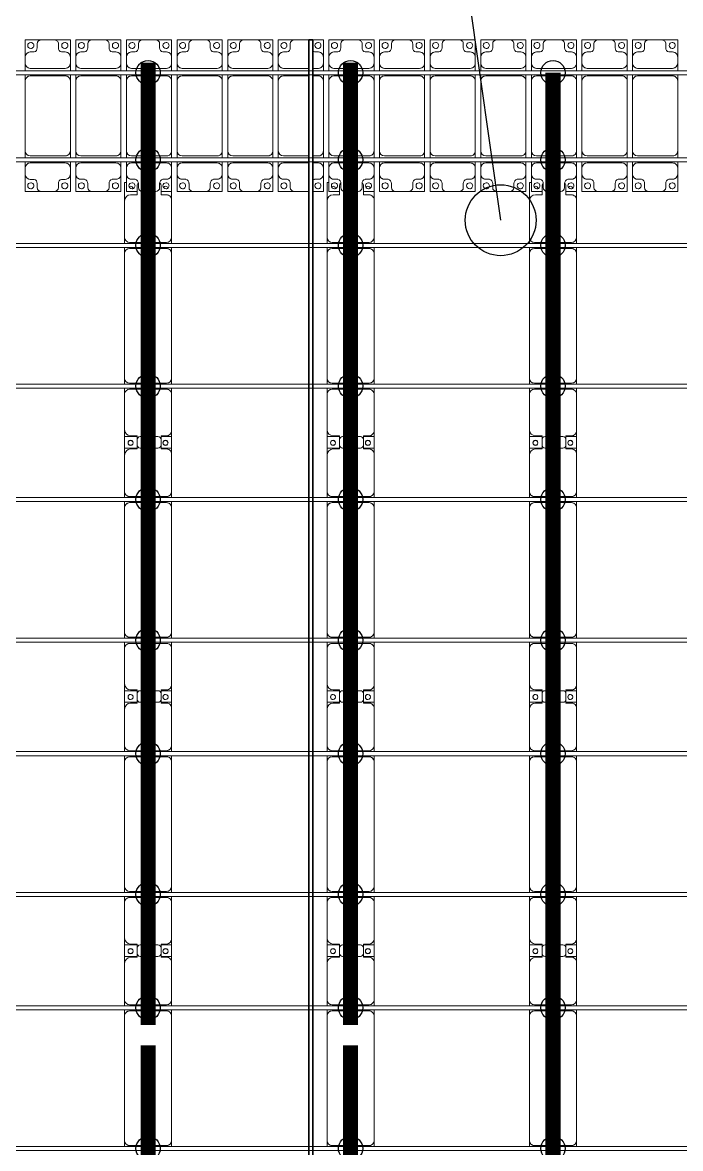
# Model space of a CAD drawing. Header units: millimetres. Extents: x -201615 to 10595, y 61217 to 115919.
# Drawn here: x -185125 to -178625, y 97802 to 108923 of the extents above; entities that cross this region are included whole.
import ezdxf

# ---------------------------------------------------------------- set-up
doc = ezdxf.new("R2010")
doc.units = ezdxf.units.MM
doc.layers.add('A-GENM', color=13, linetype='Continuous', lineweight=9)
doc.layers.add('S-BEAM', color=12, linetype='Continuous', lineweight=9)
for name, color, linetype in [('GC-BICH NEO', 6, 'Continuous'), ('GC-DAY NEO', 5, 'Continuous'), ('GC-HOP 40x60 GIA CUONG', 1, 'Continuous')]:
    doc.layers.add(name, color=color, linetype=linetype)

# ---------------------------------------------------------------- blocks, each defined once
blk = doc.blocks.new('Dai phaodi lai - DẢI PHAO ĐI LẠI-38152-BỐ TRÍ KHUNG KẾT CẤU BÈ PIN 03')
at = {"layer": 'A-GENM', "color": 7}
for p, q in [((8777, 748), (8933, 748)), ((8777, 579), (8777, 748)), ((8895, 710), (8895, 671)), ((9067, 748), (8933, 748)), ((9067, 748), (9223, 748)), ((9105, 671), (9105, 710)), ((9223, 748), (9223, 579)), ((9277, 748), (9433, 748)), ((9277, 579), (9277, 748)), ((9395, 710), (9395, 671)), ((9567, 748), (9433, 748)), ((9567, 748), (9723, 748)), ((9605, 671), (9605, 710)), ((9723, 748), (9723, 579)), ((9777, 748), (9933, 748)), ((9777, 579), (9777, 748)), ((9895, 710), (9895, 671)), ((10067, 748), (9933, 748)), ((10067, 748), (10223, 748)), ((10105, 671), (10105, 710)), ((10223, 748), (10223, 579)), ((10277, 748), (10433, 748)), ((10277, 579), (10277, 748)), ((10395, 710), (10395, 671)), ((10567, 748), (10433, 748)), ((10567, 748), (10723, 748)), ((10605, 671), (10605, 710)), ((10723, 748), (10723, 579)), ((10777, 748), (10933, 748)), ((10777, 579), (10777, 748)), ((10895, 710), (10895, 671)), ((11067, 748), (10933, 748)), ((11067, 748), (11223, 748)), ((11105, 671), (11105, 710)), ((11223, 748), (11223, 579)), ((11277, 748), (11433, 748)), ((11277, 579), (11277, 748)), ((11395, 710), (11395, 671)), ((11567, 748), (11433, 748)), ((11567, 748), (11580, 748)), ((11620, 748), (11723, 748)), ((11723, 748), (11723, 579)), ((11777, 748), (11933, 748)), ((11777, 579), (11777, 748)), ((11895, 710), (11895, 671)), ((12067, 748), (11933, 748)), ((12067, 748), (12223, 748)), ((12105, 671), (12105, 710)), ((12223, 748), (12223, 579)), ((12277, 748), (12433, 748)), ((12277, 579), (12277, 748)), ((12395, 710), (12395, 671)), ((12567, 748), (12433, 748)), ((12567, 748), (12723, 748)), ((12605, 671), (12605, 710)), ((12723, 748), (12723, 579)), ((12777, 748), (12933, 748)), ((12777, 579), (12777, 748)), ((12895, 710), (12895, 671)), ((13067, 748), (12933, 748)), ((13067, 748), (13223, 748)), ((13105, 671), (13105, 710)), ((13223, 748), (13223, 579)), ((13277, 748), (13433, 748)), ((13277, 579), (13277, 748)), ((13395, 710), (13395, 671)), ((13567, 748), (13433, 748)), ((13567, 748), (13723, 748)), ((13605, 671), (13605, 710)), ((13723, 748), (13723, 579)), ((13777, 748), (13933, 748)), ((13777, 579), (13777, 748)), ((13895, 710), (13895, 671)), ((14067, 748), (13933, 748)), ((14067, 748), (14223, 748)), ((14105, 671), (14105, 710)), ((14223, 748), (14223, 579)), ((14277, 748), (14433, 748)), ((14277, 579), (14277, 748)), ((14395, 710), (14395, 671)), ((14567, 748), (14433, 748)), ((14567, 748), (14723, 748)), ((14605, 671), (14605, 710)), ((14723, 748), (14723, 579)), ((14777, 748), (14933, 748)), ((14777, 579), (14777, 748)), ((14895, 710), (14895, 671)), ((15067, 748), (14933, 748)), ((15067, 748), (15223, 748)), ((15105, 671), (15105, 710)), ((15223, 748), (15223, 579)), ((8777, 579), (8777, 517)), ((8864, 629), (8827, 629)), ((9173, 629), (9136, 629)), ((9223, 517), (9223, 579)), ((9277, 579), (9277, 517)), ((9364, 629), (9327, 629)), ((9673, 629), (9636, 629)), ((9723, 517), (9723, 579)), ((9777, 579), (9777, 517)), ((9864, 629), (9827, 629)), ((10173, 629), (10136, 629)), ((10223, 517), (10223, 579)), ((10277, 579), (10277, 517)), ((10364, 629), (10327, 629)), ((10673, 629), (10636, 629)), ((10723, 517), (10723, 579)), ((10777, 579), (10777, 517)), ((10864, 629), (10827, 629)), ((11173, 629), (11136, 629)), ((11223, 517), (11223, 579)), ((11277, 579), (11277, 517)), ((11364, 629), (11327, 629)), ((11673, 629), (11636, 629)), ((11723, 517), (11723, 579)), ((11777, 579), (11777, 517)), ((11864, 629), (11827, 629)), ((12173, 629), (12136, 629)), ((12223, 517), (12223, 579)), ((12277, 579), (12277, 517)), ((12364, 629), (12327, 629)), ((12673, 629), (12636, 629)), ((12723, 517), (12723, 579)), ((12777, 579), (12777, 517)), ((12864, 629), (12827, 629)), ((13173, 629), (13136, 629)), ((13223, 517), (13223, 579)), ((13277, 579), (13277, 517)), ((13364, 629), (13327, 629)), ((13673, 629), (13636, 629)), ((13723, 517), (13723, 579)), ((13777, 579), (13777, 517)), ((13864, 629), (13827, 629)), ((14173, 629), (14136, 629)), ((14223, 517), (14223, 579)), ((14277, 579), (14277, 517)), ((14364, 629), (14327, 629)), ((14673, 629), (14636, 629)), ((14723, 517), (14723, 579)), ((14777, 579), (14777, 517)), ((14864, 629), (14827, 629)), ((15173, 629), (15136, 629)), ((15223, 517), (15223, 579)), ((8777, 443), (8777, 517)), ((8827, 467), (9173, 467)), ((9223, 517), (9223, 443)), ((9277, 443), (9277, 517)), ((9327, 467), (9673, 467)), ((9723, 517), (9723, 443)), ((9777, 443), (9777, 517)), ((9827, 467), (10173, 467)), ((10223, 517), (10223, 443)), ((10277, 443), (10277, 517)), ((10327, 467), (10673, 467)), ((10723, 517), (10723, 443)), ((10777, 443), (10777, 517)), ((10827, 467), (11173, 467)), ((11223, 517), (11223, 443)), ((11277, 443), (11277, 517)), ((11327, 467), (11580, 467)), ((11620, 467), (11673, 467)), ((11723, 517), (11723, 443)), ((11777, 443), (11777, 517)), ((11827, 467), (12173, 467)), ((12223, 517), (12223, 443)), ((12277, 443), (12277, 517)), ((12327, 467), (12673, 467)), ((12723, 517), (12723, 443)), ((12777, 443), (12777, 517)), ((12827, 467), (13173, 467)), ((13223, 517), (13223, 443)), ((13277, 443), (13277, 517)), ((13327, 467), (13673, 467)), ((13723, 517), (13723, 443)), ((13777, 443), (13777, 517)), ((13827, 467), (14173, 467)), ((14223, 517), (14223, 443)), ((14277, 443), (14277, 517)), ((14327, 467), (14673, 467)), ((14723, 517), (14723, 443)), ((14777, 443), (14777, 517)), ((14827, 467), (15173, 467)), ((15223, 517), (15223, 443)), ((8777, 343), (8777, 403)), ((8777, 343), (8777, -348)), ((9173, 393), (8827, 393)), ((9223, 403), (9223, 343)), ((9223, -348), (9223, 343)), ((9277, 343), (9277, 403)), ((9277, 343), (9277, -348)), ((9673, 393), (9327, 393)), ((9723, 403), (9723, 343)), ((9723, -348), (9723, 343)), ((9777, 343), (9777, 403)), ((9777, 343), (9777, -348)), ((10173, 393), (9827, 393)), ((10223, 403), (10223, 343)), ((10223, -348), (10223, 343)), ((10277, 343), (10277, 403)), ((10277, 343), (10277, -348)), ((10673, 393), (10327, 393)), ((10723, 403), (10723, 343)), ((10723, -348), (10723, 343)), ((10777, 343), (10777, 403)), ((10777, 343), (10777, -348)), ((11173, 393), (10827, 393)), ((11223, 403), (11223, 343)), ((11223, -348), (11223, 343)), ((11277, 343), (11277, 403)), ((11277, 343), (11277, -348)), ((11580, 393), (11327, 393)), ((11673, 393), (11620, 393)), ((11723, 403), (11723, 343)), ((11723, -348), (11723, 343)), ((11777, 343), (11777, 403)), ((11777, 343), (11777, -348)), ((12173, 393), (11827, 393)), ((12223, 403), (12223, 343)), ((12223, -348), (12223, 343)), ((12277, 343), (12277, 403)), ((12277, 343), (12277, -348)), ((12673, 393), (12327, 393)), ((12723, 403), (12723, 343)), ((12723, -348), (12723, 343)), ((12777, 343), (12777, 403)), ((12777, 343), (12777, -348)), ((13173, 393), (12827, 393)), ((13223, 403), (13223, 343)), ((13223, -348), (13223, 343)), ((13277, 343), (13277, 403)), ((13277, 343), (13277, -348)), ((13673, 393), (13327, 393)), ((13723, 403), (13723, 343)), ((13723, -348), (13723, 343)), ((13777, 343), (13777, 403)), ((13777, 343), (13777, -348)), ((14173, 393), (13827, 393)), ((14223, 403), (14223, 343)), ((14223, -348), (14223, 343)), ((14277, 343), (14277, 403)), ((14277, 343), (14277, -348)), ((14673, 393), (14327, 393)), ((14723, 403), (14723, 343)), ((14723, -348), (14723, 343)), ((14777, 343), (14777, 403)), ((14777, 343), (14777, -348)), ((15173, 393), (14827, 393)), ((15223, 403), (15223, 343)), ((15223, -348), (15223, 343)), ((8777, -417), (8777, -348)), ((8827, -398), (9173, -398)), ((9223, -348), (9223, -417)), ((9277, -417), (9277, -348)), ((9327, -398), (9673, -398)), ((9723, -348), (9723, -417)), ((9777, -417), (9777, -348)), ((9827, -398), (10173, -398)), ((10223, -348), (10223, -417)), ((10277, -417), (10277, -348)), ((10327, -398), (10673, -398)), ((10723, -348), (10723, -417)), ((10777, -417), (10777, -348)), ((10827, -398), (11173, -398)), ((11223, -348), (11223, -417)), ((11277, -417), (11277, -348)), ((11327, -398), (11580, -398)), ((11620, -398), (11673, -398)), ((11723, -348), (11723, -417)), ((11777, -417), (11777, -348)), ((11827, -398), (12173, -398)), ((12223, -348), (12223, -417)), ((12277, -417), (12277, -348)), ((12327, -398), (12673, -398)), ((12723, -348), (12723, -417)), ((12777, -417), (12777, -348)), ((12827, -398), (13173, -398)), ((13223, -348), (13223, -417)), ((13277, -417), (13277, -348)), ((13327, -398), (13673, -398)), ((13723, -348), (13723, -417)), ((13777, -417), (13777, -348)), ((13827, -398), (14173, -398)), ((14223, -348), (14223, -417)), ((14277, -417), (14277, -348)), ((14327, -398), (14673, -398)), ((14723, -348), (14723, -417)), ((14777, -417), (14777, -348)), ((14827, -398), (15173, -398)), ((15223, -348), (15223, -417)), ((8777, -517), (8777, -457)), ((8777, -517), (8777, -579)), ((9173, -467), (8827, -467)), ((9223, -457), (9223, -517)), ((9223, -579), (9223, -517)), ((9277, -517), (9277, -457)), ((9277, -517), (9277, -579)), ((9673, -467), (9327, -467)), ((9723, -457), (9723, -517)), ((9723, -579), (9723, -517)), ((9777, -517), (9777, -457)), ((9777, -517), (9777, -579)), ((10173, -467), (9827, -467)), ((10223, -457), (10223, -517)), ((10223, -579), (10223, -517)), ((10277, -517), (10277, -457)), ((10277, -517), (10277, -579)), ((10673, -467), (10327, -467)), ((10723, -457), (10723, -517)), ((10723, -579), (10723, -517)), ((10777, -517), (10777, -457)), ((10777, -517), (10777, -579)), ((11173, -467), (10827, -467)), ((11223, -457), (11223, -517)), ((11223, -579), (11223, -517)), ((11277, -517), (11277, -457)), ((11277, -517), (11277, -579)), ((11580, -467), (11327, -467)), ((11673, -467), (11620, -467)), ((11723, -457), (11723, -517)), ((11723, -579), (11723, -517)), ((11777, -517), (11777, -457)), ((11777, -517), (11777, -579)), ((12173, -467), (11827, -467)), ((12223, -457), (12223, -517)), ((12223, -579), (12223, -517)), ((12277, -517), (12277, -457)), ((12277, -517), (12277, -579)), ((12673, -467), (12327, -467)), ((12723, -457), (12723, -517)), ((12723, -579), (12723, -517)), ((12777, -517), (12777, -457)), ((12777, -517), (12777, -579)), ((13173, -467), (12827, -467)), ((13223, -457), (13223, -517)), ((13223, -579), (13223, -517)), ((13277, -517), (13277, -457)), ((13277, -517), (13277, -579)), ((13673, -467), (13327, -467)), ((13723, -457), (13723, -517)), ((13723, -579), (13723, -517)), ((13777, -517), (13777, -457)), ((13777, -517), (13777, -579)), ((14173, -467), (13827, -467)), ((14223, -457), (14223, -517)), ((14223, -579), (14223, -517)), ((14277, -517), (14277, -457)), ((14277, -517), (14277, -579)), ((14673, -467), (14327, -467)), ((14723, -457), (14723, -517)), ((14723, -579), (14723, -517)), ((14777, -517), (14777, -457)), ((14777, -517), (14777, -579)), ((15173, -467), (14827, -467)), ((15223, -457), (15223, -517)), ((15223, -579), (15223, -517)), ((8777, -748), (8777, -579)), ((8827, -629), (8864, -629)), ((9136, -629), (9173, -629)), ((9223, -579), (9223, -748)), ((9277, -748), (9277, -579)), ((9327, -629), (9364, -629)), ((9636, -629), (9673, -629)), ((9723, -579), (9723, -748)), ((9777, -748), (9777, -579)), ((9827, -629), (9864, -629)), ((10136, -629), (10173, -629)), ((10223, -579), (10223, -748)), ((10277, -748), (10277, -579)), ((10327, -629), (10364, -629)), ((10636, -629), (10673, -629)), ((10723, -579), (10723, -748)), ((10777, -748), (10777, -579)), ((10827, -629), (10864, -629)), ((11136, -629), (11173, -629)), ((11223, -579), (11223, -748)), ((11277, -748), (11277, -579)), ((11327, -629), (11364, -629)), ((11636, -629), (11673, -629)), ((11723, -579), (11723, -748)), ((11777, -748), (11777, -579)), ((11827, -629), (11864, -629)), ((12136, -629), (12173, -629)), ((12223, -579), (12223, -748)), ((12277, -748), (12277, -579)), ((12327, -629), (12364, -629)), ((12636, -629), (12673, -629)), ((12723, -579), (12723, -748)), ((12777, -748), (12777, -579)), ((12827, -629), (12864, -629)), ((13136, -629), (13173, -629)), ((13223, -579), (13223, -748)), ((13277, -748), (13277, -579)), ((13327, -629), (13364, -629)), ((13636, -629), (13673, -629)), ((13723, -579), (13723, -748)), ((13777, -748), (13777, -579)), ((13827, -629), (13864, -629)), ((14136, -629), (14173, -629)), ((14223, -579), (14223, -748)), ((14277, -748), (14277, -579)), ((14327, -629), (14364, -629)), ((14636, -629), (14673, -629)), ((14723, -579), (14723, -748)), ((14777, -748), (14777, -579)), ((14827, -629), (14864, -629)), ((15136, -629), (15173, -629)), ((15223, -579), (15223, -748)), ((8933, -748), (8777, -748)), ((8895, -671), (8895, -710)), ((8933, -748), (9067, -748)), ((9223, -748), (9067, -748)), ((9105, -710), (9105, -671)), ((9433, -748), (9277, -748)), ((9395, -671), (9395, -710)), ((9433, -748), (9567, -748)), ((9723, -748), (9567, -748)), ((9605, -710), (9605, -671)), ((9882, -748), (9777, -748)), ((9895, -671), (9895, -710)), ((9933, -748), (10067, -748)), ((10105, -710), (10105, -671)), ((10223, -748), (10118, -748)), ((10433, -748), (10277, -748)), ((10395, -671), (10395, -710)), ((10433, -748), (10567, -748)), ((10723, -748), (10567, -748)), ((10605, -710), (10605, -671)), ((10933, -748), (10777, -748)), ((10895, -671), (10895, -710)), ((10933, -748), (11067, -748)), ((11223, -748), (11067, -748)), ((11105, -710), (11105, -671)), ((11433, -748), (11277, -748)), ((11395, -671), (11395, -710)), ((11433, -748), (11567, -748)), ((11580, -748), (11567, -748)), ((11723, -748), (11620, -748)), ((11882, -748), (11777, -748)), ((11895, -671), (11895, -710)), ((11933, -748), (12067, -748)), ((12105, -710), (12105, -671)), ((12223, -748), (12118, -748)), ((12433, -748), (12277, -748)), ((12395, -671), (12395, -710)), ((12433, -748), (12567, -748)), ((12723, -748), (12567, -748)), ((12605, -710), (12605, -671)), ((12933, -748), (12777, -748)), ((12895, -671), (12895, -710)), ((12933, -748), (13067, -748)), ((13223, -748), (13067, -748)), ((13105, -710), (13105, -671)), ((13433, -748), (13277, -748)), ((13395, -671), (13395, -710)), ((13433, -748), (13567, -748)), ((13723, -748), (13567, -748)), ((13605, -710), (13605, -671)), ((13882, -748), (13777, -748)), ((13895, -671), (13895, -710)), ((13933, -748), (14067, -748)), ((14105, -710), (14105, -671)), ((14223, -748), (14118, -748)), ((14433, -748), (14277, -748)), ((14395, -671), (14395, -710)), ((14433, -748), (14567, -748)), ((14723, -748), (14567, -748)), ((14605, -710), (14605, -671)), ((14933, -748), (14777, -748)), ((14895, -671), (14895, -710)), ((14933, -748), (15067, -748)), ((15223, -748), (15067, -748)), ((15105, -710), (15105, -671))]:
    blk.add_line(p, q, dxfattribs=at)
for centre, radius, start, end in [((8832, 693), 30, 90, 270), ((8832, 693), 30, 270, 90), ((8855, 668), 40, 283.1885, 3.5081), ((8933, 710), 38, 90, 180), ((8933, 710), 38, 90, 120), ((9067, 710), 38, 0, 90), ((9067, 710), 38, 60, 90), ((9145, 668), 40, 176.4919, 256.8115), ((9168, 693), 30, 90, 270), ((9168, 693), 30, 270, 90), ((9332, 693), 30, 90, 270), ((9332, 693), 30, 270, 90), ((9355, 668), 40, 283.1885, 3.5081), ((9433, 710), 38, 90, 180), ((9433, 710), 38, 90, 120), ((9567, 710), 38, 0, 90), ((9567, 710), 38, 60, 90), ((9645, 668), 40, 176.4919, 256.8115), ((9668, 693), 30, 90, 270), ((9668, 693), 30, 270, 90), ((9832, 693), 30, 90, 270), ((9832, 693), 30, 270, 90), ((9855, 668), 40, 283.1885, 3.5081), ((9933, 710), 38, 90, 180), ((9933, 710), 38, 90, 120), ((10067, 710), 38, 360, 90), ((10067, 710), 38, 60, 90), ((10145, 668), 40, 176.4919, 256.8115), ((10168, 693), 30, 90, 270), ((10168, 693), 30, 270, 90), ((10332, 693), 30, 90, 270), ((10332, 693), 30, 270, 90), ((10355, 668), 40, 283.1885, 3.5081), ((10433, 710), 38, 90, 180), ((10433, 710), 38, 90, 120), ((10567, 710), 38, 360, 90), ((10567, 710), 38, 60, 90), ((10645, 668), 40, 176.4919, 256.8115), ((10668, 693), 30, 90, 270), ((10668, 693), 30, 270, 90), ((10832, 693), 30, 90, 270), ((10832, 693), 30, 270, 90), ((10855, 668), 40, 283.1885, 3.5081), ((10933, 710), 38, 90, 180), ((10933, 710), 38, 90, 120), ((11067, 710), 38, 360, 90), ((11067, 710), 38, 60, 90), ((11145, 668), 40, 176.4919, 256.8115), ((11168, 693), 30, 90, 270), ((11168, 693), 30, 270, 90), ((11332, 693), 30, 90, 270), ((11332, 693), 30, 270, 90), ((11355, 668), 40, 283.1885, 3.5081), ((11433, 710), 38, 90, 180), ((11433, 710), 38, 90, 120), ((11567, 710), 38, 75, 90), ((11567, 710), 38, 75, 90), ((11668, 693), 30, 90, 270), ((11668, 693), 30, 270, 90), ((11832, 693), 30, 90, 270), ((11832, 693), 30, 270, 90), ((11855, 668), 40, 283.1885, 3.5081), ((11933, 710), 38, 90, 180), ((11933, 710), 38, 90, 120), ((12067, 710), 38, 360, 90), ((12067, 710), 38, 60, 90), ((12145, 668), 40, 176.4919, 256.8115), ((12168, 693), 30, 90, 270), ((12168, 693), 30, 270, 90), ((12332, 693), 30, 90, 270), ((12332, 693), 30, 270, 90), ((12355, 668), 40, 283.1885, 3.5081), ((12433, 710), 38, 90, 180), ((12433, 710), 38, 90, 120), ((12567, 710), 38, 0, 90), ((12567, 710), 38, 60, 90), ((12645, 668), 40, 176.4919, 256.8115), ((12668, 693), 30, 90, 270), ((12668, 693), 30, 270, 90), ((12832, 693), 30, 90, 270), ((12832, 693), 30, 270, 90), ((12855, 668), 40, 283.1885, 3.5081), ((12933, 710), 38, 90, 180), ((12933, 710), 38, 90, 120), ((13067, 710), 38, 360, 90), ((13067, 710), 38, 60, 90), ((13145, 668), 40, 176.4919, 256.8115), ((13168, 693), 30, 90, 270), ((13168, 693), 30, 270, 90), ((13332, 693), 30, 90, 270), ((13332, 693), 30, 270, 90), ((13355, 668), 40, 283.1885, 3.5081), ((13433, 710), 38, 90, 180), ((13433, 710), 38, 90, 120), ((13567, 710), 38, 360, 90), ((13567, 710), 38, 60, 90), ((13645, 668), 40, 176.4919, 256.8115), ((13668, 693), 30, 90, 270), ((13668, 693), 30, 270, 90), ((13832, 693), 30, 90, 270), ((13832, 693), 30, 270, 90), ((13855, 668), 40, 283.1885, 3.5081), ((13933, 710), 38, 90, 180), ((13933, 710), 38, 90, 120), ((14067, 710), 38, 360, 90), ((14067, 710), 38, 60, 90), ((14145, 668), 40, 176.4919, 256.8115), ((14168, 693), 30, 90, 270), ((14168, 693), 30, 270, 90), ((14332, 693), 30, 90, 270), ((14332, 693), 30, 270, 90), ((14355, 668), 40, 283.1885, 3.5081), ((14433, 710), 38, 90, 180), ((14433, 710), 38, 90, 120), ((14567, 710), 38, 360, 90), ((14567, 710), 38, 60, 90), ((14645, 668), 40, 176.4919, 256.8115), ((14668, 693), 30, 90, 270), ((14668, 693), 30, 270, 90), ((14832, 693), 30, 90, 270), ((14832, 693), 30, 270, 90), ((14855, 668), 40, 283.1885, 3.5081), ((14933, 710), 38, 90, 180), ((14933, 710), 38, 90, 120), ((15067, 710), 38, 360, 90), ((15067, 710), 38, 60, 90), ((15145, 668), 40, 176.4919, 256.8115), ((15168, 693), 30, 90, 270), ((15168, 693), 30, 270, 90), ((8827, 579), 50, 90, 180), ((8827, 579), 50, 90, 120), ((9173, 579), 50, 360, 90), ((9173, 579), 50, 60, 90), ((9327, 579), 50, 90, 180), ((9327, 579), 50, 90, 120), ((9673, 579), 50, 360, 90), ((9673, 579), 50, 60, 90), ((9827, 579), 50, 90, 180), ((9827, 579), 50, 90, 120), ((10173, 579), 50, 0, 90), ((10173, 579), 50, 60, 90), ((10327, 579), 50, 90, 180), ((10327, 579), 50, 90, 120), ((10673, 579), 50, 0, 90), ((10673, 579), 50, 60, 90), ((10827, 579), 50, 90, 180), ((10827, 579), 50, 90, 120), ((11173, 579), 50, 0, 90), ((11173, 579), 50, 60, 90), ((11327, 579), 50, 90, 180), ((11327, 579), 50, 90, 120), ((11645, 668), 40, 231.1785, 256.8115), ((11673, 579), 50, 0, 90), ((11673, 579), 50, 60, 90), ((11827, 579), 50, 90, 180), ((11827, 579), 50, 90, 120), ((12173, 579), 50, 0, 90), ((12173, 579), 50, 60, 90), ((12327, 579), 50, 90, 180), ((12327, 579), 50, 90, 120), ((12673, 579), 50, 0, 90), ((12673, 579), 50, 60, 90), ((12827, 579), 50, 90, 180), ((12827, 579), 50, 90, 120), ((13173, 579), 50, 360, 90), ((13173, 579), 50, 60, 90), ((13327, 579), 50, 90, 180), ((13327, 579), 50, 90, 120), ((13673, 579), 50, 360, 90), ((13673, 579), 50, 60, 90), ((13827, 579), 50, 90, 180), ((13827, 579), 50, 90, 118.3207), ((14173, 579), 50, 360, 90), ((14173, 579), 50, 60, 90), ((14327, 579), 50, 90, 180), ((14327, 579), 50, 90, 120), ((14673, 579), 50, 360, 90), ((14673, 579), 50, 60, 90), ((14827, 579), 50, 90, 180), ((14827, 579), 50, 90, 120), ((15173, 579), 50, 360, 90), ((15173, 579), 50, 60, 90), ((8827, 517), 50, 180, 270), ((8827, 517), 50, 240, 270), ((9173, 517), 50, 270, 0), ((9173, 517), 50, 270, 300), ((9327, 517), 50, 180, 270), ((9327, 517), 50, 240, 270), ((9673, 517), 50, 270, 0), ((9673, 517), 50, 270, 300), ((9827, 517), 50, 180, 270), ((9827, 517), 50, 240, 270), ((10173, 517), 50, 270, 0), ((10173, 517), 50, 270, 300), ((10327, 517), 50, 180, 270), ((10327, 517), 50, 240, 270), ((10673, 517), 50, 270, 0), ((10673, 517), 50, 270, 300), ((10827, 517), 50, 180, 270), ((10827, 517), 50, 240, 270), ((11173, 517), 50, 270, 0), ((11173, 517), 50, 270, 300), ((11327, 517), 50, 180, 270), ((11327, 517), 50, 240, 270), ((11673, 517), 50, 270, 0), ((11673, 517), 50, 270, 300), ((11827, 517), 50, 180, 270), ((11827, 517), 50, 240, 270), ((12173, 517), 50, 270, 0), ((12173, 517), 50, 270, 300), ((12327, 517), 50, 180, 270), ((12327, 517), 50, 240, 270), ((12673, 517), 50, 270, 0), ((12673, 517), 50, 270, 300), ((12827, 517), 50, 180, 270), ((12827, 517), 50, 240, 270), ((13173, 517), 50, 270, 0), ((13173, 517), 50, 270, 300), ((13327, 517), 50, 180, 270), ((13327, 517), 50, 240, 270), ((13673, 517), 50, 270, 0), ((13673, 517), 50, 270, 300), ((13827, 517), 50, 180, 270), ((13827, 517), 50, 241.6768, 270), ((14173, 517), 50, 270, 0), ((14173, 517), 50, 270, 300), ((14327, 517), 50, 180, 270), ((14327, 517), 50, 240, 270), ((14673, 517), 50, 270, 0), ((14673, 517), 50, 270, 300), ((14827, 517), 50, 180, 270), ((14827, 517), 50, 240, 270), ((15173, 517), 50, 270, 360), ((15173, 517), 50, 270, 300), ((8827, 343), 50, 90, 180), ((8827, 343), 50, 150, 180), ((8827, 343), 50, 105, 135), ((9173, 343), 50, 360, 90), ((9173, 343), 50, 45, 75), ((9327, 343), 50, 90, 180), ((9327, 343), 50, 150, 180), ((9327, 343), 50, 105, 135), ((9673, 343), 50, 360, 90), ((9673, 343), 50, 45, 75), ((9827, 343), 50, 90, 180), ((9827, 343), 50, 150, 180), ((9827, 343), 50, 105, 135), ((10173, 343), 50, 0, 90), ((10173, 343), 50, 45, 75), ((10327, 343), 50, 90, 180), ((10327, 343), 50, 150, 180), ((10327, 343), 50, 105, 135), ((10673, 343), 50, 0, 90), ((10673, 343), 50, 45, 75), ((10827, 343), 50, 90, 180), ((10827, 343), 50, 150, 180), ((10827, 343), 50, 105, 135), ((11173, 343), 50, 0, 90), ((11173, 343), 50, 45, 75), ((11327, 343), 50, 90, 180), ((11327, 343), 50, 150, 180), ((11327, 343), 50, 105, 135), ((11673, 343), 50, 0, 90), ((11673, 343), 50, 45, 75), ((11827, 343), 50, 90, 180), ((11827, 343), 50, 150, 180), ((11827, 343), 50, 105, 135), ((12173, 343), 50, 0, 90), ((12173, 343), 50, 45, 75), ((12327, 343), 50, 90, 180), ((12327, 343), 50, 150, 180), ((12327, 343), 50, 105, 135), ((12673, 343), 50, 0, 90), ((12673, 343), 50, 45, 75), ((12827, 343), 50, 90, 180), ((12827, 343), 50, 150, 180), ((12827, 343), 50, 105, 135), ((13173, 343), 50, 0, 90), ((13173, 343), 50, 45, 75), ((13327, 343), 50, 90, 180), ((13327, 343), 50, 150, 180), ((13327, 343), 50, 105, 135), ((13673, 343), 50, 0, 90), ((13673, 343), 50, 45, 75), ((13827, 343), 50, 90, 180), ((13827, 343), 50, 150, 180), ((13827, 343), 50, 105, 135), ((14173, 343), 50, 0, 90), ((14173, 343), 50, 45, 75), ((14327, 343), 50, 90, 180), ((14327, 343), 50, 150, 180), ((14327, 343), 50, 105, 135), ((14673, 343), 50, 0, 90), ((14673, 343), 50, 45, 75), ((14827, 343), 50, 90, 180), ((14827, 343), 50, 150, 180), ((14827, 343), 50, 105, 135), ((15173, 343), 50, 0, 90), ((15173, 343), 50, 45, 75), ((8827, -348), 50, 180, 270), ((8827, -348), 50, 195, 225), ((9173, -348), 50, 270, 360), ((9173, -348), 50, 270, 300), ((9173, -348), 50, 315, 345), ((9327, -348), 50, 180, 270), ((9327, -348), 50, 195, 225), ((9673, -348), 50, 270, 360), ((9673, -348), 50, 270, 300), ((9673, -348), 50, 315, 345), ((9827, -348), 50, 180, 270), ((9827, -348), 50, 195, 225), ((10173, -348), 50, 270, 0), ((10173, -348), 50, 270, 300), ((10173, -348), 50, 315, 345), ((10327, -348), 50, 180, 270), ((10327, -348), 50, 195, 225), ((10673, -348), 50, 270, 0), ((10673, -348), 50, 270, 300), ((10673, -348), 50, 315, 345), ((10827, -348), 50, 180, 270), ((10827, -348), 50, 195, 225), ((11173, -348), 50, 270, 0), ((11173, -348), 50, 270, 300), ((11173, -348), 50, 315, 345), ((11327, -348), 50, 180, 270), ((11327, -348), 50, 195, 225), ((11673, -348), 50, 270, 0), ((11673, -348), 50, 270, 300), ((11673, -348), 50, 315, 345), ((11827, -348), 50, 180, 270), ((11827, -348), 50, 195, 225), ((12173, -348), 50, 270, 0), ((12173, -348), 50, 270, 300), ((12173, -348), 50, 315, 345), ((12327, -348), 50, 180, 270), ((12327, -348), 50, 195, 225), ((12673, -348), 50, 270, 0), ((12673, -348), 50, 270, 300), ((12673, -348), 50, 315, 345), ((12827, -348), 50, 180, 270), ((12827, -348), 50, 195, 225), ((13173, -348), 50, 270, 0), ((13173, -348), 50, 270, 300), ((13173, -348), 50, 315, 345), ((13327, -348), 50, 180, 270), ((13327, -348), 50, 195, 225), ((13673, -348), 50, 270, 0), ((13673, -348), 50, 270, 300), ((13673, -348), 50, 315, 345), ((13827, -348), 50, 180, 270), ((13827, -348), 50, 195, 225), ((14173, -348), 50, 270, 0), ((14173, -348), 50, 270, 300), ((14173, -348), 50, 315, 345), ((14327, -348), 50, 180, 270), ((14327, -348), 50, 195, 225), ((14673, -348), 50, 270, 0), ((14673, -348), 50, 270, 300), ((14673, -348), 50, 315, 345), ((14827, -348), 50, 180, 270), ((14827, -348), 50, 195, 225), ((15173, -348), 50, 270, 0), ((15173, -348), 50, 270, 300), ((15173, -348), 50, 315, 345), ((8827, -517), 50, 90, 180), ((8827, -517), 50, 90, 120), ((9173, -517), 50, 360, 90), ((9173, -517), 50, 60, 90), ((9327, -517), 50, 90, 180), ((9327, -517), 50, 90, 120), ((9673, -517), 50, 360, 90), ((9673, -517), 50, 60, 90), ((9827, -517), 50, 90, 180), ((9827, -517), 50, 90, 120), ((10173, -517), 50, 360, 90), ((10173, -517), 50, 60, 90), ((10327, -517), 50, 90, 180), ((10327, -517), 50, 90, 120), ((10673, -517), 50, 360, 90), ((10673, -517), 50, 60, 90), ((10827, -517), 50, 90, 180), ((10827, -517), 50, 90, 120), ((11173, -517), 50, 360, 90), ((11173, -517), 50, 60, 90), ((11327, -517), 50, 90, 180), ((11327, -517), 50, 90, 120), ((11673, -517), 50, 360, 90), ((11673, -517), 50, 60, 90), ((11827, -517), 50, 90, 180), ((11827, -517), 50, 90, 120), ((12173, -517), 50, 360, 90), ((12173, -517), 50, 60, 90), ((12327, -517), 50, 90, 180), ((12327, -517), 50, 90, 120), ((12673, -517), 50, 360, 90), ((12673, -517), 50, 60, 90), ((12827, -517), 50, 90, 180), ((12827, -517), 50, 90, 120), ((13173, -517), 50, 360, 90), ((13173, -517), 50, 60, 90), ((13327, -517), 50, 90, 180), ((13327, -517), 50, 90, 120), ((13673, -517), 50, 360, 90), ((13673, -517), 50, 60, 90), ((13827, -517), 50, 90, 180), ((13827, -517), 50, 90, 118.3388), ((14173, -517), 50, 360, 90), ((14173, -517), 50, 60, 90), ((14327, -517), 50, 90, 180), ((14327, -517), 50, 90, 120), ((14673, -517), 50, 360, 90), ((14673, -517), 50, 60, 90), ((14827, -517), 50, 90, 180), ((14827, -517), 50, 90, 120), ((15173, -517), 50, 360, 90), ((15173, -517), 50, 60, 90), ((8827, -579), 50, 180, 270), ((8827, -579), 50, 240, 270), ((8832, -693), 30, 90, 270), ((8832, -693), 30, 270, 90), ((8855, -668), 40, 356.4919, 76.8115), ((9145, -668), 40, 103.1885, 183.5081), ((9168, -693), 30, 90, 270), ((9168, -693), 30, 270, 90), ((9173, -579), 50, 270, 0), ((9173, -579), 50, 270, 300), ((9327, -579), 50, 180, 270), ((9327, -579), 50, 240, 270), ((9332, -693), 30, 90, 270), ((9332, -693), 30, 270, 90), ((9355, -668), 40, 356.4919, 76.8115), ((9645, -668), 40, 103.1885, 183.5081), ((9668, -693), 30, 90, 270), ((9668, -693), 30, 270, 90), ((9673, -579), 50, 270, 0), ((9673, -579), 50, 270, 300), ((9827, -579), 50, 180, 270), ((9827, -579), 50, 240, 270), ((9832, -693), 30, 90, 270), ((9832, -693), 30, 270, 90), ((9855, -668), 40, 356.4919, 76.8115), ((10145, -668), 40, 103.1885, 183.5081), ((10168, -693), 30, 90, 270), ((10168, -693), 30, 270, 90), ((10173, -579), 50, 270, 360), ((10173, -579), 50, 270, 300), ((10327, -579), 50, 180, 270), ((10327, -579), 50, 240, 270), ((10332, -693), 30, 90, 270), ((10332, -693), 30, 270, 90), ((10355, -668), 40, 356.4919, 76.8115), ((10645, -668), 40, 103.1885, 183.5081), ((10668, -693), 30, 90, 270), ((10668, -693), 30, 270, 90), ((10673, -579), 50, 270, 360), ((10673, -579), 50, 270, 300), ((10827, -579), 50, 180, 270), ((10827, -579), 50, 240, 270), ((10832, -693), 30, 90, 270), ((10832, -693), 30, 270, 90), ((10855, -668), 40, 356.4919, 76.8115), ((11145, -668), 40, 103.1885, 183.5081), ((11168, -693), 30, 90, 270), ((11168, -693), 30, 270, 90), ((11173, -579), 50, 270, 360), ((11173, -579), 50, 270, 300), ((11327, -579), 50, 180, 270), ((11327, -579), 50, 240, 270), ((11332, -693), 30, 90, 270), ((11332, -693), 30, 270, 90), ((11355, -668), 40, 356.4919, 76.8115), ((11645, -668), 40, 103.1885, 128.8215), ((11668, -693), 30, 90, 270), ((11668, -693), 30, 270, 90), ((11673, -579), 50, 270, 360), ((11673, -579), 50, 270, 300), ((11827, -579), 50, 180, 270), ((11827, -579), 50, 240, 270), ((11832, -693), 30, 90, 270), ((11832, -693), 30, 270, 90), ((11855, -668), 40, 356.4919, 76.8115), ((12145, -668), 40, 103.1885, 183.5081), ((12168, -693), 30, 90, 270), ((12168, -693), 30, 270, 90), ((12173, -579), 50, 270, 360), ((12173, -579), 50, 270, 300), ((12327, -579), 50, 180, 270), ((12327, -579), 50, 240, 270), ((12332, -693), 30, 90, 270), ((12332, -693), 30, 270, 90), ((12355, -668), 40, 356.4919, 76.8115), ((12645, -668), 40, 103.1885, 183.5081), ((12668, -693), 30, 90, 270), ((12668, -693), 30, 270, 90), ((12673, -579), 50, 270, 360), ((12673, -579), 50, 270, 300), ((12827, -579), 50, 180, 270), ((12827, -579), 50, 240, 270), ((12832, -693), 30, 90, 270), ((12832, -693), 30, 270, 90), ((12855, -668), 40, 356.4919, 76.8115), ((13145, -668), 40, 103.1885, 183.5081), ((13168, -693), 30, 90, 270), ((13168, -693), 30, 270, 90), ((13173, -579), 50, 270, 360), ((13173, -579), 50, 270, 300), ((13327, -579), 50, 180, 270), ((13327, -579), 50, 240, 270), ((13332, -693), 30, 90, 270), ((13332, -693), 30, 270, 90), ((13355, -668), 40, 356.4919, 76.8115), ((13645, -668), 40, 103.1885, 183.5081), ((13668, -693), 30, 90, 270), ((13668, -693), 30, 270, 90), ((13673, -579), 50, 270, 360), ((13673, -579), 50, 270, 300), ((13827, -579), 50, 180, 270), ((13832, -693), 30, 90, 270), ((13827, -579), 50, 241.6587, 270), ((13832, -693), 30, 270, 90), ((13855, -668), 40, 356.4919, 76.8115), ((14145, -668), 40, 103.1885, 183.5081), ((14168, -693), 30, 90, 270), ((14168, -693), 30, 270, 90), ((14173, -579), 50, 270, 360), ((14173, -579), 50, 270, 300), ((14327, -579), 50, 180, 270), ((14327, -579), 50, 240, 270), ((14332, -693), 30, 90, 270), ((14332, -693), 30, 270, 90), ((14355, -668), 40, 356.4919, 76.8115), ((14645, -668), 40, 103.1885, 183.5081), ((14668, -693), 30, 90, 270), ((14668, -693), 30, 270, 90), ((14673, -579), 50, 270, 360), ((14673, -579), 50, 270, 300), ((14827, -579), 50, 180, 270), ((14827, -579), 50, 240, 270), ((14832, -693), 30, 90, 270), ((14832, -693), 30, 270, 90), ((14855, -668), 40, 356.4919, 76.8115), ((15145, -668), 40, 103.1885, 183.5081), ((15168, -693), 30, 90, 270), ((15168, -693), 30, 270, 90), ((15173, -579), 50, 270, 360), ((15173, -579), 50, 270, 300), ((8933, -710), 38, 180, 270), ((8933, -710), 38, 240, 270), ((9067, -710), 38, 270, 360), ((9067, -710), 38, 270, 300), ((9433, -710), 38, 180, 270), ((9433, -710), 38, 240, 270), ((9567, -710), 38, 270, 360), ((9567, -710), 38, 270, 300), ((9933, -710), 38, 180, 270), ((10067, -710), 38, 270, 360), ((10433, -710), 38, 180, 270), ((10433, -710), 38, 240, 270), ((10567, -710), 38, 270, 360), ((10567, -710), 38, 270, 300), ((10933, -710), 38, 180, 270), ((10933, -710), 38, 240, 270), ((11067, -710), 38, 270, 360), ((11067, -710), 38, 270, 300), ((11433, -710), 38, 180, 270), ((11433, -710), 38, 240, 270), ((11567, -710), 38, 270, 285), ((11567, -710), 38, 270, 285), ((11933, -710), 38, 180, 270), ((12067, -710), 38, 270, 360), ((12433, -710), 38, 180, 270), ((12433, -710), 38, 240, 270), ((12567, -710), 38, 270, 360), ((12567, -710), 38, 270, 300), ((12933, -710), 38, 180, 270), ((12933, -710), 38, 240, 270), ((13067, -710), 38, 270, 360), ((13067, -710), 38, 270, 300), ((13433, -710), 38, 180, 270), ((13433, -710), 38, 240, 270), ((13567, -710), 38, 270, 360), ((13567, -710), 38, 270, 300), ((13933, -710), 38, 180, 270), ((14067, -710), 38, 270, 360), ((14433, -710), 38, 180, 270), ((14433, -710), 38, 240, 270), ((14567, -710), 38, 270, 360), ((14567, -710), 38, 270, 300), ((14933, -710), 38, 180, 270), ((14933, -710), 38, 240, 270), ((15067, -710), 38, 270, 360), ((15067, -710), 38, 270, 300)]:
    blk.add_arc(centre, radius, start, end, dxfattribs=at)
blk = doc.blocks.new('Dai phao do pin - DẢI PHAO ĐỠ PIN-16696-BỐ TRÍ KHUNG KẾT CẤU BÈ PIN 03')
at = {"layer": 'A-GENM', "color": 7}
for p, q in [((24420, 242), (24480, 242)), ((25710, 242), (24480, 242)), ((25710, 242), (25770, 242)), ((25810, 242), (25870, 242)), ((26230, 242), (25870, 242)), ((26230, 242), (26412, 242)), ((26298, 242), (26480, 242)), ((26298, 118), (26298, 242)), ((26412, 242), (26412, 118)), ((26830, 242), (26480, 242)), ((26830, 242), (26890, 242)), ((26930, 242), (26990, 242)), ((28220, 242), (26990, 242)), ((28220, 242), (28280, 242)), ((28320, 242), (28380, 242)), ((28740, 242), (28380, 242)), ((28740, 242), (28922, 242)), ((28808, 242), (28990, 242)), ((28808, 118), (28808, 242)), ((28922, 242), (28922, 118)), ((29340, 242), (28990, 242)), ((29340, 242), (29400, 242)), ((29440, 242), (29500, 242)), ((30730, 242), (29500, 242)), ((30730, 242), (30790, 242)), ((30830, 242), (30890, 242)), ((31250, 242), (30890, 242)), ((31250, 242), (31432, 242)), ((31318, 242), (31500, 242)), ((31318, 118), (31318, 242)), ((31432, 242), (31432, 118)), ((31850, 242), (31500, 242)), ((31850, 242), (31910, 242)), ((31950, 242), (32010, 242)), ((33240, 242), (32010, 242)), ((33240, 242), (33300, 242)), ((33340, 242), (33400, 242)), ((33760, 242), (33400, 242)), ((33760, 242), (33942, 242)), ((33942, 242), (33942, 223)), ((24430, 192), (24430, -173)), ((25760, -173), (25760, 192)), ((25820, 192), (25820, -173)), ((26290, 118), (26290, 182)), ((26382, 118), (26290, 118)), ((26420, 118), (26328, 118)), ((26420, 182), (26420, 118)), ((26880, -173), (26880, 192)), ((26940, 192), (26940, -173)), ((28270, -173), (28270, 192)), ((28330, 192), (28330, -173)), ((28800, 118), (28800, 182)), ((28892, 118), (28800, 118)), ((28930, 118), (28838, 118)), ((28930, 182), (28930, 118)), ((29390, -173), (29390, 192)), ((29450, 192), (29450, -173)), ((30780, -173), (30780, 192)), ((30840, 192), (30840, -173)), ((31310, 118), (31310, 182)), ((31402, 118), (31310, 118)), ((31440, 118), (31348, 118)), ((31440, 182), (31440, 118)), ((31900, -173), (31900, 192)), ((31960, 192), (31960, -173)), ((33290, -173), (33290, 192)), ((33350, 192), (33350, -173)), ((33820, 118), (33820, 182)), ((33912, 118), (33820, 118)), ((26298, 88), (26298, -88)), ((26412, -88), (26412, 88)), ((28808, 88), (28808, -88)), ((28922, -88), (28922, 88)), ((31318, 88), (31318, -88)), ((31432, -88), (31432, 88)), ((26290, -173), (26290, -118)), ((26290, -118), (26382, -118)), ((26298, -223), (26298, -118)), ((26328, -118), (26420, -118)), ((26412, -118), (26412, -223)), ((26420, -118), (26420, -173)), ((28800, -173), (28800, -118)), ((28800, -118), (28892, -118)), ((28808, -223), (28808, -118)), ((28838, -118), (28930, -118)), ((28922, -118), (28922, -223)), ((28930, -118), (28930, -173)), ((31310, -173), (31310, -118)), ((31310, -118), (31402, -118)), ((31318, -223), (31318, -118)), ((31348, -118), (31440, -118)), ((31432, -118), (31432, -223)), ((31440, -118), (31440, -173)), ((33820, -173), (33820, -118)), ((33820, -118), (33912, -118)), ((24480, -223), (24420, -223)), ((24480, -223), (25710, -223)), ((25770, -223), (25710, -223)), ((25870, -223), (25810, -223)), ((25870, -223), (26240, -223)), ((26412, -223), (26240, -223)), ((26470, -223), (26298, -223)), ((26470, -223), (26830, -223)), ((26890, -223), (26830, -223)), ((26990, -223), (26930, -223)), ((26990, -223), (28220, -223)), ((28280, -223), (28220, -223)), ((28380, -223), (28320, -223)), ((28380, -223), (28750, -223)), ((28922, -223), (28750, -223)), ((28980, -223), (28808, -223)), ((28980, -223), (29340, -223)), ((29400, -223), (29340, -223)), ((29500, -223), (29440, -223)), ((29500, -223), (30730, -223)), ((30790, -223), (30730, -223)), ((30890, -223), (30830, -223)), ((30890, -223), (31260, -223)), ((31432, -223), (31260, -223)), ((31490, -223), (31318, -223)), ((31490, -223), (31850, -223)), ((31910, -223), (31850, -223)), ((32010, -223), (31950, -223)), ((32010, -223), (33240, -223)), ((33300, -223), (33240, -223)), ((33400, -223), (33340, -223)), ((33400, -223), (33770, -223)), ((33854, -223), (33770, -223))]:
    blk.add_line(p, q, dxfattribs=at)
for centre, radius, start, end in [((24480, 192), 50, 90, 180), ((24480, 192), 50, 120, 180), ((25710, 192), 50, 0, 90), ((25710, 192), 50, 15, 75), ((25870, 192), 50, 90, 180), ((26230, 182), 60, 360, 90), ((26480, 182), 60, 90, 180), ((26830, 192), 50, 360, 90), ((26990, 192), 50, 90, 180), ((26990, 192), 50, 120, 180), ((28220, 192), 50, 360, 90), ((28220, 192), 50, 15, 75), ((28380, 192), 50, 90, 180), ((28740, 182), 60, 360, 90), ((28990, 182), 60, 90, 180), ((29340, 192), 50, 0, 90), ((29500, 192), 50, 90, 180), ((29500, 192), 50, 120, 180), ((30730, 192), 50, 360, 90), ((30730, 192), 50, 15, 75), ((30890, 192), 50, 90, 180), ((31250, 182), 60, 360, 90), ((31500, 182), 60, 90, 180), ((31850, 192), 50, 360, 90), ((32010, 192), 50, 90, 180), ((32010, 192), 50, 120, 180), ((33240, 192), 50, 360, 90), ((33240, 192), 50, 15, 75), ((33400, 192), 50, 90, 180), ((33760, 182), 60, 360, 90), ((25870, 192), 50, 150, 180), ((26328, 88), 30, 90, 180), ((26349, 183), 25, 0, 180), ((26349, 183), 25, 180, 0), ((26351, 183), 25, 360, 180), ((26351, 183), 25, 180, 360), ((26382, 88), 30, 360, 90), ((26830, 192), 50, 360, 30), ((28380, 192), 50, 150, 180), ((28838, 88), 30, 90, 180), ((28859, 183), 25, 0, 180), ((28859, 183), 25, 180, 0), ((28861, 183), 25, 360, 180), ((28861, 183), 25, 180, 0), ((28892, 88), 30, 360, 90), ((29340, 192), 50, 0, 30), ((30890, 192), 50, 150, 180), ((31348, 88), 30, 90, 180), ((31369, 183), 25, 360, 180), ((31369, 183), 25, 180, 0), ((31371, 183), 25, 0, 180), ((31371, 183), 25, 180, 360), ((31402, 88), 30, 0, 90), ((31850, 192), 50, 360, 30), ((33400, 192), 50, 150, 180), ((33879, 183), 25, 275.3835, 0), ((33879, 183), 25, 360, 30), ((33912, 88), 30, 34.3261, 90), ((26328, -88), 30, 180, 270), ((26382, -88), 30, 270, 0), ((28838, -88), 30, 180, 270), ((28892, -88), 30, 270, 0), ((31348, -88), 30, 180, 270), ((31402, -88), 30, 270, 360), ((33912, -88), 30, 270, 324.8292), ((24480, -173), 50, 180, 270), ((24480, -173), 50, 180, 210), ((24480, -173), 50, 225, 255), ((25710, -173), 50, 270, 0), ((25710, -173), 50, 285, 315), ((25710, -173), 50, 330, 360), ((25870, -173), 50, 180, 270), ((25870, -173), 50, 180, 210), ((26240, -173), 50, 270, 0), ((26240, -173), 50, 330, 0), ((26349, -162), 25, 0, 180), ((26349, -162), 25, 180, 0), ((26351, -162), 25, 0, 180), ((26351, -162), 25, 180, 0), ((26470, -173), 50, 180, 270), ((26470, -173), 50, 180, 210), ((26830, -173), 50, 270, 0), ((26830, -173), 50, 330, 360), ((26990, -173), 50, 180, 270), ((26990, -173), 50, 180, 210), ((26990, -173), 50, 225, 255), ((28220, -173), 50, 270, 0), ((28220, -173), 50, 285, 315), ((28220, -173), 50, 330, 360), ((28380, -173), 50, 180, 270), ((28380, -173), 50, 180, 210), ((28750, -173), 50, 270, 360), ((28750, -173), 50, 330, 360), ((28859, -162), 25, 360, 180), ((28859, -162), 25, 180, 0), ((28861, -162), 25, 0, 180), ((28861, -162), 25, 180, 0), ((28980, -173), 50, 180, 270), ((28980, -173), 50, 180, 210), ((29340, -173), 50, 270, 0), ((29340, -173), 50, 330, 360), ((29500, -173), 50, 180, 270), ((29500, -173), 50, 180, 210), ((29500, -173), 50, 225, 255), ((30730, -173), 50, 270, 360), ((30730, -173), 50, 285, 315), ((30730, -173), 50, 330, 360), ((30890, -173), 50, 180, 270), ((30890, -173), 50, 180, 210), ((31260, -173), 50, 270, 360), ((31260, -173), 50, 330, 0), ((31369, -162), 25, 360, 180), ((31369, -162), 25, 180, 0), ((31371, -162), 25, 360, 180), ((31371, -162), 25, 180, 0), ((31490, -173), 50, 180, 270), ((31490, -173), 50, 180, 210), ((31850, -173), 50, 270, 360), ((31850, -173), 50, 330, 360), ((32010, -173), 50, 180, 270), ((32010, -173), 50, 180, 210), ((32010, -173), 50, 225, 255), ((33240, -173), 50, 270, 360), ((33240, -173), 50, 285, 315), ((33240, -173), 50, 330, 360), ((33400, -173), 50, 180, 270), ((33400, -173), 50, 180, 210), ((33770, -173), 50, 270, 0), ((33770, -173), 50, 330, 0), ((33879, -162), 25, 285, 0), ((33879, -162), 25, 0, 45)]:
    blk.add_arc(centre, radius, start, end, dxfattribs=at)
blk = doc.blocks.new('Dầm C52 - Dầm C52-37700-BỐ TRÍ KHUNG KẾT CẤU BÈ PIN 03')
at = {"layer": 'S-BEAM', "color": 1, "lineweight": 18}
for p, q in [((-50563, 20), (50563, 20)), ((50563, -20), (-50563, -20))]:
    blk.add_line(p, q, dxfattribs=at)
blk = doc.blocks.new('Dầm C52 - Hộp 40x60-33945-BỐ TRÍ KHUNG KẾT CẤU BÈ PIN 03')
at = {"layer": 'S-BEAM', "color": 3, "lineweight": 35}
for p, q in [((-19603, 20), (19603, 20)), ((19603, 20), (19603, -20)), ((19603, -20), (-19603, -20))]:
    blk.add_line(p, q, dxfattribs=at)
blk = doc.blocks.new('HOBANMONG_BEPIN 3_rvt-1-BỐ TRÍ KHUNG KẾT CẤU BÈ PIN 03')
at = {"layer": 'A-GENM', "lineweight": 9}
for name, p, rotation in [('Dai phaodi lai - DẢI PHAO ĐI LẠI-38152-BỐ TRÍ KHUNG KẾT CẤU BÈ PIN 03', (-193875, 108003), 0.0007586094741477002), ('Dai phao do pin - DẢI PHAO ĐỠ PIN-16696-BỐ TRÍ KHUNG KẾT CẤU BÈ PIN 03', (-183874, 73401), 90.00075860989254), ('Dai phao do pin - DẢI PHAO ĐỠ PIN-16696-BỐ TRÍ KHUNG KẾT CẤU BÈ PIN 03', (-181874, 73401), 90.00075860989254), ('Dai phao do pin - DẢI PHAO ĐỠ PIN-16696-BỐ TRÍ KHUNG KẾT CẤU BÈ PIN 03', (-179874, 73401), 90.00075860989254)]:
    blk.add_blockref(name, p, dxfattribs=dict(at, rotation=rotation))
at = {"layer": 'S-BEAM', "lineweight": 9}
for name, p, rotation in [('Dầm C52 - Hộp 40x60-33945-BỐ TRÍ KHUNG KẾT CẤU BÈ PIN 03', (-182275, 89149), 90.00075860989091), ('Dầm C52 - Dầm C52-37700-BỐ TRÍ KHUNG KẾT CẤU BÈ PIN 03', (-143909, 108427), 180.0007586094741), ('Dầm C52 - Dầm C52-37700-BỐ TRÍ KHUNG KẾT CẤU BÈ PIN 03', (-143909, 107567), 180.0007586094741), ('Dầm C52 - Dầm C52-37700-BỐ TRÍ KHUNG KẾT CẤU BÈ PIN 03', (-143909, 106722), 180.0007586094741), ('Dầm C52 - Dầm C52-37700-BỐ TRÍ KHUNG KẾT CẤU BÈ PIN 03', (-143909, 105332), 180.0007586094741), ('Dầm C52 - Dầm C52-37700-BỐ TRÍ KHUNG KẾT CẤU BÈ PIN 03', (-143909, 104212), 180.0007586094741), ('Dầm C52 - Dầm C52-37700-BỐ TRÍ KHUNG KẾT CẤU BÈ PIN 03', (-143909, 102822), 180.0007586094741), ('Dầm C52 - Dầm C52-37700-BỐ TRÍ KHUNG KẾT CẤU BÈ PIN 03', (-143909, 101702), 180.0007586094741), ('Dầm C52 - Dầm C52-37700-BỐ TRÍ KHUNG KẾT CẤU BÈ PIN 03', (-143909, 100312), 180.0007586094741), ('Dầm C52 - Dầm C52-37700-BỐ TRÍ KHUNG KẾT CẤU BÈ PIN 03', (-143909, 99192), 180.0007586094741), ('Dầm C52 - Dầm C52-37700-BỐ TRÍ KHUNG KẾT CẤU BÈ PIN 03', (-143909, 97802), 180.0007586094741)]:
    blk.add_blockref(name, p, dxfattribs=dict(at, rotation=rotation))

msp = doc.modelspace()

# ---------------------------------------------------------------- linework, layer by layer
at = {"layer": 'GC-BICH NEO'}
msp.add_circle((-180401, 106970), 350, dxfattribs=at)
at = {"layer": 'GC-DAY NEO'}
msp.add_line((-180401, 106970), (-181521, 114892), dxfattribs=at)
at = {"layer": 'GC-HOP 40x60 GIA CUONG', "const_width": 150}
for points in [[(-183884, 99022), (-183884, 108527)], [(-181884, 99022), (-181884, 108527)], [(-179884, 93427), (-179884, 108427)], [(-183884, 85360), (-183884, 98822)], [(-181884, 83822), (-181884, 98822)]]:
    msp.add_lwpolyline(points, dxfattribs=at)
at = {"layer": 'GC-HOP 40x60 GIA CUONG'}
for centre in [(-183884, 108427), (-181884, 108427), (-179884, 108427), (-183884, 107567), (-181884, 107567), (-179884, 107567), (-183884, 106722), (-181884, 106722), (-179884, 106722), (-183884, 105332), (-181884, 105332), (-179884, 105332), (-183884, 104212), (-181884, 104212), (-179884, 104212), (-183884, 102822), (-181884, 102822), (-179884, 102822), (-183884, 101702), (-181884, 101702), (-179884, 101702), (-183884, 100312), (-181884, 100312), (-179884, 100312), (-183884, 99192), (-181884, 99192), (-179884, 99192), (-183884, 97802), (-181884, 97802), (-179884, 97802)]:
    msp.add_circle(centre, 120, dxfattribs=at)

# ---------------------------------------------------------------- block references
at = {"lineweight": 5}
msp.add_blockref('HOBANMONG_BEPIN 3_rvt-1-BỐ TRÍ KHUNG KẾT CẤU BÈ PIN 03', (0, 0), dxfattribs=at)

doc.saveas('drawing.dxf')
